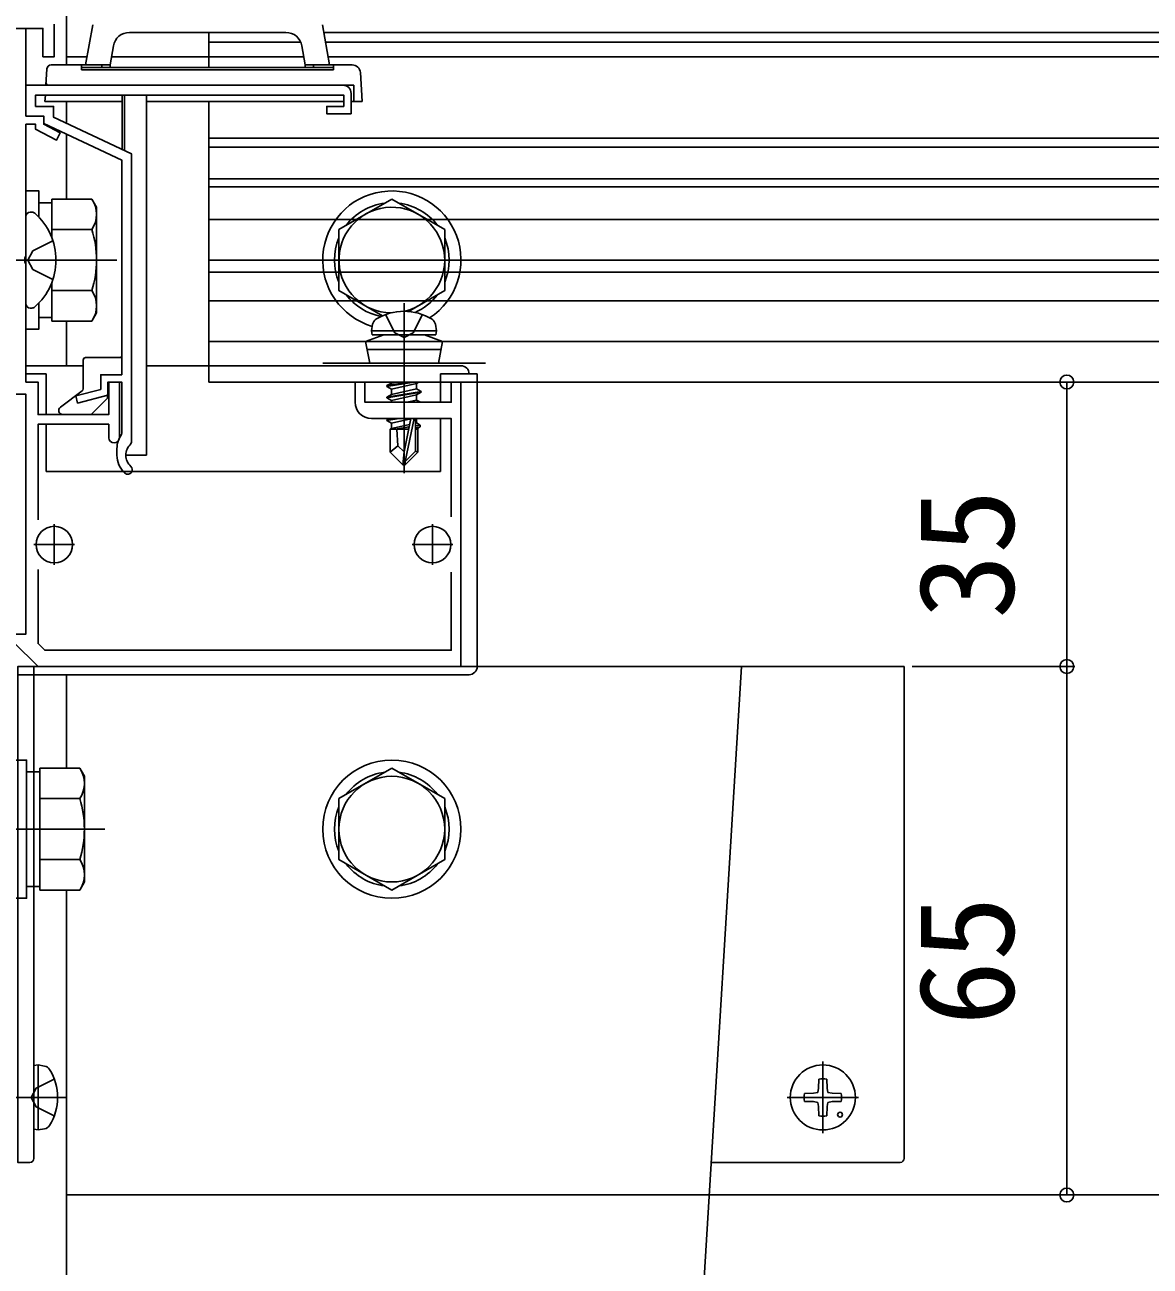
# Model space of a CAD drawing. Units: millimetres, scale not verified. Extents: x -700 to 700, y -1044 to 1038.
# Drawn here: x -433.1 to -294.8, y -710.7 to -558 of the extents above; entities that cross this region are included whole.
import ezdxf
from ezdxf.enums import TextEntityAlignment as Align

# ---------------------------------------------------------------- set-up
doc = ezdxf.new("R2010")
doc.units = ezdxf.units.MM
doc.header["$LTSCALE"] = 6
for name, color, linetype in [('0-2_YKK_11', 7, 'Continuous'), ('0-4_YKK_12', 2, 'Continuous'), ('0-5_YKK_13', 4, 'Continuous'), ('0-6_YKK_D', 6, 'Continuous')]:
    doc.layers.add(name, color=color, linetype=linetype)
doc.styles.add('ＭＳ ゴシック', font='')
doc.styles.get('ＭＳ ゴシック').set_extended_font_data('MS Gothic')

msp = doc.modelspace()

# ---------------------------------------------------------------- linework, layer by layer
at = {"layer": '0-2_YKK_11'}
for p, q in [((-421.8, -610.1), (-421.8, -610.9)), ((-429.5, -619.4), (-429.5, -624.4)), ((-383, -619.4), (-383, -624.4)), ((-432, -621.9), (-427, -621.9)), ((-385.5, -621.9), (-380.5, -621.9))]:
    msp.add_line(p, q, dxfattribs=at)
for points in [[(-434.5, -558.4), (-430.9, -558.4), (-430.9, -561.9), (-429.5, -561.9), (-429.5, -557.9)], [(-421.5, -608.75), (-421.5, -601.9), (-422.8, -601.9), (-422.8, -605.9), (-431.5, -605.9), (-431.5, -601.9), (-433, -601.9), (-433, -587.358), (-433.12, -587.175), (-433.12, -586.625), (-433, -586.442), (-433, -570.2), (-431.8, -570.2), (-431.8, -570.807), (-429.231, -572.144), (-428.769, -571.256), (-430.8, -570.2), (-430.8, -569.2), (-433, -569.2), (-433, -558.4), (-434.5, -558.4)], [(-394, -565.4), (-433, -565.4), (-433, -569.2), (-430.8, -569.2), (-430.8, -570.1), (-421.2, -574.6), (-421.2, -601), (-423.8, -601), (-423.8, -602.807), (-426.865, -603.615), (-426.635, -604.485), (-422.9, -603.5), (-422.9, -601.9), (-421.2, -601.9), (-421.2, -608.203), (-421.255, -608.375)], [(-420.095, -609.51), (-420, -609.291), (-420, -573.837), (-429.6, -569.337), (-429.6, -568), (-431.8, -568), (-431.8, -566.6), (-393.9, -566.6), (-393.9, -568), (-396, -568), (-396, -568.9), (-393, -568.9), (-393, -566.4)], [(-434.5, -633.9), (-431.5, -636.9), (-379.5, -636.9), (-379.5, -601.9), (-380.7, -601.9), (-380.7, -604.4), (-391.3, -604.4), (-391.3, -601.9), (-392.5, -601.9), (-392.5, -604.4)], [(-434.5, -603.4), (-433, -603.4), (-433, -632.9), (-434.5, -632.9)], [(-431.5, -618.841), (-431.5, -607.1), (-422.8, -607.1), (-422.8, -608.75)], [(-390.5, -606.4), (-380.7, -606.4), (-380.7, -618.501)], [(-380.7, -625.299), (-380.7, -634.9), (-430.672, -634.9), (-431.5, -634.072), (-431.5, -624.959)]]:
    msp.add_lwpolyline(points, dxfattribs=at)
for centre, radius, start, end in [((-394, -566.4), 1, 0.00001, 89.99999), ((-390.5, -604.4), 2, 180.00001, 269.99999), ((-422.15, -608.75), 0.65, 180.00001, 269.99999), ((-422.15, -608.75), 0.65, 270.00001, 359.99999), ((-418.8, -610.1), 3, 144.90318, 180), ((-418.8, -610.9), 1.9, 132.9859, 227.02712), ((-418.8, -610.9), 3, 180.00001, 227.02713), ((-420.47, -612.693), 0.55, 329.99997, 47.0271), ((-420.47, -612.693), 0.55, 227.02712, 330.00001)]:
    msp.add_arc(centre, radius, start, end, dxfattribs=at)
at = {"layer": '0-4_YKK_12'}
for p, q in [((-428, -123.9), (-428, -562.9)), ((-428, -556.9), (-428, -562.9)), ((-401.055, -558.9), (-410.5, -558.9)), ((-410.5, -561.9), (-410.5, -558.9)), ((-399.191, -560.1), (-410.5, -560.1)), ((465.355, -558.9), (-396.355, -558.9)), ((465.144, -560.1), (-396.144, -560.1)), ((-425.474, -561.9), (-428, -561.9)), ((-398.817, -561.9), (-422.474, -561.9)), ((-410.5, -561.9), (-410.5, -563.2)), ((464.826, -561.9), (-395.826, -561.9)), ((-428, -567.4), (-428, -570.087)), ((-428, -567.4), (-428, -570.087)), ((-410.5, -567.4), (-410.5, -601.9)), ((-428, -571.412), (-428, -579.394)), ((-428, -571.412), (-428, -579.394)), ((479.5, -573.02), (-410.5, -573.02)), ((479.5, -577.9), (-410.5, -577.9)), ((479.5, -588.4), (-410.5, -588.4)), ((-428, -594.406), (-428, -599.9)), ((-428, -594.406), (-428, -599.9)), ((479.5, -601.9), (-410.5, -601.9)), ((-428, -637.9), (-428, -649.394)), ((-428, -637.9), (-428, -649.394)), ((-428, -664.406), (-428, -701.9))]:
    msp.add_line(p, q, dxfattribs=at)
for points in [[(-428, -664.406), (-428, -701.9), (-428, -731.9), (-428, -782.827)], [(497, -701.9), (417.976, -701.9), (-348.976, -701.9), (-428, -701.9)]]:
    msp.add_lwpolyline(points, dxfattribs=at)
at = {"layer": '0-5_YKK_13'}
for p, q in [((-425.65, -562.9), (-424.78, -557.966)), ((-396.52, -557.966), (-395.65, -562.9)), ((-420.266, -558.9), (-401.024, -558.9)), ((-422.236, -560.553), (-422.645, -562.874)), ((-398.645, -562.874), (-399.055, -560.553)), ((-430.528, -565.4), (-430.403, -563.369)), ((-429.904, -562.9), (-425.65, -562.9)), ((-426.15, -562.9), (-426.15, -563.5)), ((-426.15, -563.2), (-395.15, -563.2)), ((-423.65, -562.9), (-425.65, -562.9)), ((-423.65, -563.2), (-423.65, -562.874)), ((-423.65, -562.874), (-422.65, -562.874)), ((-422.65, -562.874), (-422.65, -563.2)), ((-397.65, -562.874), (-397.65, -563.2)), ((-395.65, -562.9), (-397.65, -562.9)), ((-395.65, -562.9), (-392.866, -562.9)), ((-395.15, -563.5), (-395.15, -562.9)), ((-395.15, -563.5), (-426.15, -563.5)), ((-391.868, -563.839), (-391.65, -567.4)), ((-392.65, -565.4), (-430.209, -565.4)), ((-392.65, -567.4), (-392.65, -565.4)), ((-430.65, -567.4), (-430.601, -566.6)), ((-430.65, -567.4), (-421.15, -567.4)), ((-421.15, -573.298), (-421.15, -566.6)), ((-420.85, -573.439), (-420.85, -566.6)), ((-418.15, -610.9), (-418.15, -566.6)), ((-418.15, -567.4), (-393.9, -567.4)), ((-393, -567.4), (-391.65, -567.4)), ((-410.5, -571.9), (-410.5, -601.9)), ((479.5, -571.9), (-410.5, -571.9)), ((479.5, -576.9), (-410.5, -576.9)), ((-429.8, -579.85), (-431.4, -579.85)), ((-429.8, -579.394), (-424.881, -579.394)), ((-429.8, -584.171), (-429.8, -579.394)), ((-424.3, -580.4), (-424.881, -579.394)), ((-433, -581.649), (-433, -592.151)), ((-432.455, -581), (-432.257, -581)), ((-424.3, -593.4), (-424.3, -580.4)), ((-429.8, -584.171), (-429.8, -582.9)), ((-429.8, -583.147), (-424.881, -583.147)), ((479.5, -581.9), (-410.5, -581.9)), ((-429.674, -584.528), (-432.135, -585.755)), ((-432.744, -586.9), (-432.135, -585.755)), ((-428.496, -586.9), (-449.913, -586.9)), ((-421.8, -586.9), (-448.3, -586.9)), ((-432.744, -586.9), (-432.135, -588.045)), ((479.5, -586.9), (-410.5, -586.9)), ((-429.674, -589.272), (-432.135, -588.045)), ((-429.8, -590.9), (-429.8, -589.629)), ((-429.8, -594.406), (-429.8, -589.629)), ((-429.8, -590.653), (-424.881, -590.653)), ((-433, -592.151), (-433, -592.255)), ((479.5, -591.9), (-410.5, -591.9)), ((-386.5, -592.2), (-386.5, -613.1)), ((-432.455, -592.8), (-432.257, -592.8)), ((-431.4, -593.95), (-429.8, -593.95)), ((-424.3, -593.4), (-424.881, -594.406)), ((-429.8, -594.406), (-424.881, -594.406)), ((-390.5, -595.6), (-390.359, -594.798)), ((-382.5, -595.6), (-382.642, -594.798)), ((479.5, -596.9), (-410.5, -596.9)), ((-389, -596.1), (-391.25, -596.919)), ((-381.75, -596.919), (-391.25, -596.919)), ((-390.722, -599.6), (-391.25, -596.919)), ((-382.5, -595.6), (-390.5, -595.6)), ((-390.5, -595.6), (-390.412, -596.1)), ((-382.588, -596.1), (-390.412, -596.1)), ((-384, -596.1), (-389, -596.1)), ((-384, -596.1), (-381.75, -596.919)), ((-382.5, -595.6), (-382.588, -596.1)), ((-382.278, -599.6), (-381.75, -596.919)), ((-381.946, -597.912), (-391.054, -597.912)), ((-433, -599.9), (-425.95, -599.9)), ((-425.95, -602.75), (-425.95, -599.2)), ((-425.65, -598.9), (-421.2, -598.9)), ((-396.5, -599.6), (-376.5, -599.6)), ((-390.722, -599.6), (-382.278, -599.6)), ((-433, -600.9), (-430.5, -600.9)), ((-430.5, -600.9), (-430.5, -605.9)), ((-382, -600.9), (-382, -604.4)), ((-377.5, -600.9), (-377.5, -636.9)), ((-428.75, -605), (-426.07, -602.99)), ((-385.3, -601.9), (-388.6, -602.45)), ((-388.6, -602.35), (-385.9, -601.9)), ((-388.6, -602.35), (-388.05, -602.032)), ((-388.6, -602.35), (-388.6, -602.45)), ((-388.6, -602.45), (-388.05, -602.768)), ((-388.6, -603.75), (-384.4, -603.05)), ((-387.463, -601.9), (-388.05, -602.032)), ((-388.05, -601.9), (-388.05, -602.032)), ((-384.95, -602.732), (-388.05, -603.432)), ((-388.05, -602.768), (-388.05, -603.432)), ((-384.95, -602.068), (-384.95, -602.732)), ((-384.4, -603.05), (-384.95, -602.732)), ((-384.4, -603.05), (-384.4, -603.15)), ((-422.95, -603.9), (-424.95, -605.9)), ((-422.95, -603.435), (-422.95, -603.9)), ((-384.4, -603.15), (-388.6, -603.85)), ((-388.6, -603.75), (-388.05, -603.432)), ((-388.6, -603.75), (-388.6, -603.85)), ((-388.6, -603.85), (-388.05, -604.168)), ((-388.05, -604.168), (-388.05, -604.4)), ((-384.95, -603.468), (-384.95, -604.132)), ((-424.95, -605.9), (-428.45, -605.9)), ((-430.5, -607.1), (-430.5, -612.9)), ((-387.1, -606.4), (-388.6, -606.65)), ((-388.6, -606.55), (-387.7, -606.4)), ((-388.6, -606.55), (-388.34, -606.4)), ((-388.6, -606.55), (-388.6, -606.65)), ((-388.6, -606.65), (-388.05, -606.968)), ((-388.2, -607.7), (-388.05, -607.632)), ((-388.2, -607.7), (-388.2, -610.55)), ((-385.924, -607.7), (-388.2, -607.7)), ((-385.66, -606.428), (-388.05, -606.968)), ((-388.05, -606.968), (-388.05, -607.632)), ((-385.805, -607.125), (-388.05, -607.632)), ((-385.865, -607.417), (-387.583, -607.7)), ((-385.654, -606.4), (-386.5, -610.478)), ((-385.256, -606.4), (-386.35, -611.676)), ((-385.92, -607.684), (-386.004, -607.7)), ((-384.95, -606.932), (-385.103, -606.967)), ((-385.1, -606.4), (-385.1, -610.426)), ((-384.5, -607.192), (-385.1, -607.291)), ((-384.5, -607.408), (-385.1, -607.524)), ((-384.8, -607.7), (-385.1, -607.7)), ((-384.95, -606.4), (-384.95, -606.932)), ((-384.5, -607.192), (-384.95, -606.932)), ((-384.5, -607.408), (-384.8, -607.581)), ((-384.8, -607.581), (-384.8, -610.55)), ((-384.5, -607.192), (-384.5, -607.408)), ((-382, -606.4), (-382, -612.9)), ((-387.243, -609.747), (-388.2, -610.55)), ((-386.65, -612.1), (-388.2, -610.55)), ((-386.5, -610.478), (-386.65, -612.1)), ((-386.5, -610.478), (-386.5, -612.1)), ((-385.1, -610.426), (-386.35, -611.676)), ((-386.35, -612.1), (-384.8, -610.55)), ((-385.1, -610.426), (-384.8, -610.55)), ((-418.15, -610.9), (-420.7, -610.9)), ((-386.65, -612.1), (-386.35, -612.1)), ((-386.35, -611.676), (-386.35, -612.1)), ((-430.5, -612.9), (-382, -612.9)), ((-434, -637.9), (-378.5, -637.9)), ((-375, -636.9), (-432, -636.9)), ((-345, -636.9), (-375, -636.9)), ((-345, -636.9), (-350.782, -731.431)), ((-431.3, -649.85), (-432.9, -649.85)), ((-431.3, -649.394), (-426.381, -649.394)), ((-431.3, -664.406), (-431.3, -649.394)), ((-425.8, -650.4), (-426.381, -649.394)), ((-425.8, -663.4), (-425.8, -650.4)), ((-431.3, -660.9), (-431.3, -652.9)), ((-431.3, -653.147), (-426.381, -653.147)), ((-423.3, -656.9), (-449.8, -656.9)), ((-431.3, -660.653), (-426.381, -660.653)), ((-432.9, -663.95), (-431.3, -663.95)), ((-425.8, -663.4), (-426.381, -664.406)), ((-431.3, -664.406), (-426.381, -664.406)), ((-335, -694.3), (-335, -685.5)), ((-431.5, -685.9), (-432, -685.988)), ((-432, -693.812), (-432, -685.988)), ((-431.5, -685.9), (-430.698, -686.041)), ((-431.5, -693.9), (-431.5, -685.9)), ((-335.5, -687.655), (-335.519, -688.763)), ((-334.5, -687.655), (-334.481, -688.763)), ((-428.1, -689.9), (-449, -689.9)), ((-339.4, -689.9), (-330.6, -689.9)), ((-337.245, -689.4), (-336.137, -689.381)), ((-336.137, -689.381), (-335.62, -689.28)), ((-335.519, -688.763), (-335.62, -689.28)), ((-334.481, -688.763), (-334.38, -689.28)), ((-333.863, -689.381), (-334.38, -689.28)), ((-332.755, -689.4), (-333.863, -689.381)), ((-337.245, -690.4), (-336.137, -690.419)), ((-336.137, -690.419), (-335.62, -690.52)), ((-335.519, -691.037), (-335.62, -690.52)), ((-335.5, -692.145), (-335.519, -691.037)), ((-334.5, -692.145), (-334.481, -691.037)), ((-334.481, -691.037), (-334.38, -690.52)), ((-333.863, -690.419), (-334.38, -690.52)), ((-332.755, -690.4), (-333.863, -690.419)), ((-431.5, -693.9), (-432, -693.812)), ((-431.5, -693.9), (-430.698, -693.759)), ((-348.731, -697.9), (-325.5, -697.9))]:
    msp.add_line(p, q, dxfattribs=at)
for points in [[(-398.65, -563.2), (-398.65, -562.874), (-397.65, -562.874)], [(479.5, -571.9), (479.5, -601.9), (-410.5, -601.9)], [(-433, -578.4), (-433, -595.4), (-431.4, -595.4), (-431.4, -592.185)], [(-431.4, -581.615), (-431.4, -578.4), (-433, -578.4)], [(-388, -579.394), (-394.5, -583.147), (-394.5, -590.653), (-389.127, -593.755)], [(-385.952, -593.223), (-381.5, -590.653), (-381.5, -583.147), (-388, -579.394)], [(-433, -581.545), (-433, -581.649), (-433, -582)], [(-388.758, -593.605), (-387.645, -595.837), (-386.5, -596.446)], [(-384.242, -593.605), (-385.355, -595.837), (-386.5, -596.446)], [(-418.15, -599.9), (-410.5, -599.9), (-379.5, -599.9)], [(-382, -600.9), (-378.5, -600.9), (-377.5, -600.9)], [(-384.66, -601.9), (-384.95, -602.068), (-388.05, -602.768)], [(-384.4, -603.15), (-384.95, -603.468), (-388.05, -604.168)], [(-384.487, -604.4), (-384.95, -604.132), (-386.135, -604.4)], [(-386.5, -610.478), (-387.243, -609.747), (-387.4, -607.7)], [(-434, -697.9), (-434, -636.9), (-432.5, -636.9)], [(-432, -697.4), (-432, -636.9), (-432.5, -636.9)], [(-325, -697.4), (-325, -636.9), (-325.5, -636.9), (-345, -636.9)], [(-429.505, -687.642), (-431.737, -688.755), (-432.346, -689.9)], [(-429.505, -692.158), (-431.737, -691.045), (-432.346, -689.9)], [(-434, -697.4), (-434, -697.9), (-432.5, -697.9)]]:
    msp.add_lwpolyline(points, dxfattribs=at)
for points in [[(-434.5, -648.4), (-434.5, -665.4), (-432.9, -665.4), (-432.9, -648.4)], [(-388, -649.394), (-394.5, -653.147), (-394.5, -660.653), (-388, -664.406), (-381.5, -660.653), (-381.5, -653.147)]]:
    msp.add_lwpolyline(points, close=True, dxfattribs=at)
for centre, radius in [((-429.5, -621.9), 2.25), ((-383, -621.9), 2.25), ((-388, -656.9), 8.5), ((-388, -656.9), 6.5), ((-335, -689.9), 4), ((-332.879, -692.021), 0.3)]:
    msp.add_circle(centre, radius, dxfattribs=at)
for centre, radius, start, end in [((-420.266, -560.9), 2, 90, 170), ((-401.024, -560.9), 2, 10, 90), ((-429.904, -563.4), 0.5, 90, 176.5), ((-392.866, -563.9), 1, 3.5, 90), ((-430.209, -565.1), 0.3, 176.5, 270), ((-388, -586.9), 8.5, 303.1723, 253.57421), ((-427.623, -581.271), 3.323, 325.61575, 34.38425), ((-388, -586.9), 7.05, 97.21814, 142.78186), ((-388, -586.9), 7.05, 37.21814, 82.78186), ((-432.455, -581.545), 0.545, 90, 180), ((-432.257, -581.55), 0.55, 48.43917, 90), ((-437, -586.9), 7.7, 311.56083, 48.43917), ((-388, -586.9), 6.5, 284.22401, 269.14365), ((-436.719, -586.9), 12.419, 342.41205, 17.58795), ((-388, -586.9), 7.05, 157.21814, 202.78186), ((-388, -586.9), 7.05, 337.21814, 22.78186), ((-427.623, -592.529), 3.323, 325.61575, 34.38425), ((-432.455, -592.255), 0.545, 180, 270), ((-388, -586.9), 7.05, 217.21814, 259.4349), ((-388, -586.9), 7.05, 293.93276, 322.78186), ((-432.257, -592.25), 0.55, 270, 311.56083), ((-386.5, -599.7), 6.5, 57.94412, 122.05588), ((-389.472, -594.954), 0.9, 122.05588, 170), ((-383.528, -594.954), 0.9, 10, 57.94412), ((-425.65, -599.2), 0.3, 90, 180), ((-379.5, -600.9), 1, 0, 90), ((-426.25, -602.75), 0.3, 306.8699, 0), ((-428.45, -605.4), 0.5, 126.8699, 270), ((-378.5, -636.9), 1, 270, 0), ((-429.123, -651.271), 3.323, 325.61575, 34.38425), ((-388, -656.9), 7.05, 97.21814, 142.78186), ((-388, -656.9), 7.05, 37.21814, 82.78186), ((-438.219, -656.9), 12.419, 342.41205, 17.58795), ((-388, -656.9), 7.05, 157.21814, 202.78186), ((-388, -656.9), 7.05, 337.21814, 22.78186), ((-429.123, -662.529), 3.323, 325.61575, 34.38425), ((-388, -656.9), 7.05, 217.21814, 262.78186), ((-388, -656.9), 7.05, 277.21814, 322.78186), ((-430.854, -686.928), 0.9, 32.05588, 80), ((-435.6, -689.9), 6.5, 327.94412, 32.05588), ((-335, -689.9), 2.3, 77.44414, 102.55586), ((-335, -689.9), 2.3, 167.44414, 192.55586), ((-335, -689.9), 2.3, 347.44414, 12.55586), ((-335, -689.9), 2.3, 257.44414, 282.55586), ((-430.854, -692.872), 0.9, 280, 327.94412), ((-432.5, -697.4), 0.5, 270, 0), ((-325.5, -697.4), 0.5, 270, 0)]:
    msp.add_arc(centre, radius, start, end, dxfattribs=at)
msp.add_ellipse((-421.45, -598.6), major_axis=(0.3, 0), ratio=0.999888, start_param=4.712389, end_param=5.6975337, dxfattribs=at)
at = {"layer": '0-6_YKK_D'}
for p, q in [((-315, -601.9), (-304, -601.9)), ((-305, -636.9), (-305, -601.9)), ((-324, -636.9), (-304, -636.9)), ((-324, -636.9), (-304, -636.9)), ((-305, -701.9), (-305, -636.9)), ((-315, -701.9), (-304, -701.9))]:
    msp.add_line(p, q, dxfattribs=at)
for centre in [(-305, -601.9), (-305, -636.9), (-305, -636.9), (-305, -701.9)]:
    msp.add_circle(centre, 0.85, dxfattribs=at)

# ---------------------------------------------------------------- texts
at = {"layer": '0-6_YKK_D', "style": 'ＭＳ ゴシック'}
for s, p in [('35', (-308, -631.036)), ('65', (-308, -681.082))]:
    msp.add_text(s, height=11.73, rotation=90, dxfattribs=at).set_placement(p, align=Align.BOTTOM_LEFT)

doc.saveas('drawing.dxf')
